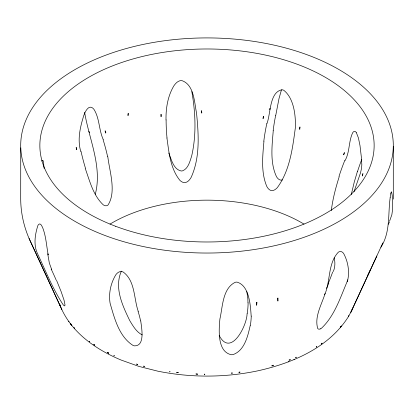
<?xml version="1.0" encoding="UTF-8"?>
<svg xmlns="http://www.w3.org/2000/svg" width="414" height="414" viewBox="0 0 414 414"><rect width="100%" height="100%" fill="white"/><g stroke="black" fill="none" stroke-linecap="round" stroke-linejoin="round"><path stroke-width="0.62" d="M20.741 147.85L20.7 198.234C20.664 213.536 24.281 228.761 30.931 242.526L61.639 309.134C72.947 333.756 96.814 349.877 121.095 360.04L138.845 366.38L157.796 371.167C190.688 377.832 224.957 377.734 257.803 370.83L258.005 370.789C292.45 363.109 328.809 347.708 348.371 316.715M166.014 119.936C165.807 108.245 167.768 96.131 173.792 85.962C175.298 83.747 177.228 81.491 179.919 80.756A4.854 3.99 -16 0 1 181.86 80.595C194.104 84.699 194.311 102.175 196.531 113.058C198.637 134.4 200.257 157.511 191.082 177.502C189.84 179.567 188.215 181.746 185.782 182.439A4.601 4.352 -27.5 0 1 184.111 182.579C182.424 182.414 180.965 181.394 179.79 180.225C170.335 168.482 168.99 152.404 166.93 138.007M251.163 316.115C250.486 305.351 249.337 285.598 237.077 282.131A4.854 3.84 -14.8 0 0 235.142 282.317C222.468 288.646 222.727 306.795 219.906 318.971C218.887 329.663 217.06 351.895 231.405 354.731A4.601 2.675 -10.5 0 0 233.248 354.534C244.715 350.384 247.908 335.775 250.279 325.249M263.951 141.169C262.662 156.083 260.81 172.152 266.751 186.331C267.553 187.827 268.582 189.312 270.114 190.124A4.601 4.005 61.5 0 0 271.62 190.58C273.871 190.787 275.812 189.224 277.271 187.702C289.888 170.542 292.584 148.228 295.368 127.672C295.808 115.449 293.924 98.253 283.781 90.283A4.854 3.607 42.7 0 0 282.037 89.755C269.343 91.991 270.813 113.684 266.963 123.496M273.25 130.633C272.05 145.79 269.84 162.386 276.464 176.633C277.22 177.875 278.187 179.065 279.522 179.707A4.575 3.995 62.1 0 0 280.718 180.074L282.446 179.961M390.174 197.654C387.851 214.478 390.547 232.202 380.901 247.246M331.298 210.628C332.716 199.062 335.707 187.749 339.221 176.659M320.483 328.835C319.629 329.285 318.423 329.378 317.745 328.566C314.288 317.191 321.3 305.139 324.793 294.452C330.615 281.008 327.753 263.511 338.259 252.271A4.833 2.707 -58.6 0 1 339.402 251.66C341.095 250.967 342.818 252.24 343.708 253.606C348.169 261.922 349.82 272.112 347.444 281.339L347.17 281.536C340.282 297.661 334.559 315.97 321.44 328.276A4.575 1.672 -46.1 0 1 320.483 328.84M247.07 313.569C247.21 325.052 230.846 357.955 219.172 335.475M275.714 115.547L278.974 98.687L281.463 89.833M351.289 194.523L354.244 182.113L357.468 171.287M390.847 193.395L390.402 195.962A10.096 1.18 -83.7 0 0 390.164 197.644M347.17 281.536L347.708 279.823M333.28 271.496C335.226 267.185 335.231 262.341 334.181 257.808M121.364 271.165C114.036 287.766 122.513 305.604 129.742 320.586C132.987 325.911 136.377 332.033 142.225 334.895M354.011 191.692L360.454 173.036L361.463 168.726L361.826 164.829L361.427 157.786L360.004 145.63L358.431 137.955L356.382 132.708M345.012 160.637C349.866 152.109 348.521 141.831 352.526 133.075C352.997 132.03 354.343 130.695 355.491 131.688A4.849 1.884 75.1 0 1 356.382 132.703M328.788 283.202L326.553 288.356M389.636 220.978L391.861 214.7L392.663 209.013L392.229 195.496L391.561 191.806L391.152 192.267A4.854 0.559 -83.7 0 0 390.847 193.338M95.298 194.275C102.465 166.671 89.093 139.352 84.616 112.329M376.859 255.997L351.181 311.607L348.443 316.493L348.924 315.747L348.671 316.239M350.787 312.404L382.852 242.894M351.046 311.902L352.852 308.006M370.271 270.135L367.394 276.055M325.171 293.526L324.457 294.613L324.793 294.452M270.244 108.577L269.152 109.094L270.099 109.306M89.207 132.604L89.543 132.444M288.372 361.857L288.672 361.732M293.966 359.59L294.292 359.461M47.77 253.735L48.231 254.926C46.471 246.004 46.104 236.58 42.777 227.964A8.29 2.955 72.4 0 0 42.425 227.126L41.436 225.299A4.854 1.728 72.4 0 0 40.546 224.3C39.408 223.301 38.135 224.755 37.793 225.806C35.045 234.526 33.472 244.539 37.291 253.197C45.499 270.42 52.495 288.46 62.969 304.476A4.595 0.776 59 0 0 63.751 305.382L64.693 305.905L65.019 304.999L64.03 300.109L61.117 291.554L56.532 280.283M68.698 321.409L69.029 321.844M71.493 325.088L71.813 325.518M88.829 131.331L89.305 132.071M61.639 309.134L61.831 309.491L29.052 238.407M59.999 305.056L60.263 305.568L59.704 304.119M51.657 269.478L49.328 263.014L47.853 254.579M168.752 153.014C171.36 159.167 173.321 169.274 181.094 170.966A4.595 4.357 -27.8 0 0 182.76 170.765C188.406 168.42 189.881 161.315 191.63 156.156C196.546 135.011 195.532 112.872 191.837 91.603M103.293 139.684C98.842 130.068 99.681 118.74 94.138 109.627C93.155 108.183 91.396 106.698 89.538 107.345A4.849 2.877 -61.5 0 0 88.27 108.038C86.04 109.886 84.911 112.686 83.851 115.294C80.259 126.798 77.211 139.394 80.72 151.317M85.212 168.369C89.755 180.939 93.119 195.372 103.221 204.801C104.261 205.515 105.591 206.053 106.853 205.66A4.601 3.353 -78.9 0 0 108.049 204.982C116.629 191.62 109.41 171.054 107.826 156.704M138.286 311.509C133.738 298.587 135.306 280.899 123.263 272.065A4.854 3.457 40.3 0 0 121.519 271.563C119.227 271.299 117.224 272.909 115.925 274.632C110.745 282.979 108.489 293.479 110.088 303.214C114.409 318.149 118.984 336.504 132.966 345.385A4.595 2.329 30 0 0 134.478 345.861C145.516 346.114 141.428 327.179 140.75 320.938M246.77 291.622L246.92 292.367M247.029 292.931L247.831 298.541L247.986 302.872M44.179 168.4C43.584 167.96 44.07 158.546 42.083 160.316A4.854 0.704 -86.2 0 0 41.824 161.17M393.295 146.271A186.3 107.562 0 0 1 112.67 238.231A186.3 107.562 0 0 1 115.035 51.936A186.3 107.562 0 0 1 393.295 146.271L393.3 199.093M51.191 269.074A199.388 41.447 54.6 0 1 56.076 279.859M138.09 311.473A199.408 102.336 24.4 0 1 140.584 320.897M251.241 316.099A199.388 109.125 -15.6 0 1 250.392 325.233M248.084 302.857A198.932 108.499 -16.2 0 1 247.22 313.548M332.69 271.946A198.937 57.38 -49.4 0 1 328.147 283.652M338.983 176.447A198.927 121.7 89 0 1 344.8 160.404M110.01 224.109A134.136 77.444 0 0 1 303.99 224.109M263.816 141.143A198.927 181.482 56.5 0 1 266.844 123.46M167.013 137.991A198.927 186.926 -44.1 0 1 166.107 119.931M85.455 168.193A198.927 135.978 -84.9 0 1 80.978 151.167M388.353 224.284A199.413 28.462 -71.3 0 1 389.512 221.806M273.168 130.617A199.388 181.27 57.5 0 1 275.636 115.527M103.127 139.782A198.86 157.009 -76.9 0 1 107.64 156.787M357.561 171.37A199.419 120.334 89.4 0 1 361.753 159.411M256.68 302.329L256.644 305.289L256.975 302.277L256.68 302.329M277.954 298.116L277.903 301.081L277.659 298.183L277.954 298.116M161.056 114.342L160.942 116.655L161.258 116.598L161.056 114.342M299.933 127.041L299.788 129.349L299.519 129.24L299.933 127.041M263.48 116.318L263.232 118.564L262.916 118.502L263.48 116.318M232.202 372.962L232.161 373.356L231.359 373.035L232.202 372.962M239.064 372.191L239.002 372.584L240.089 372.046L239.064 372.191M128.361 113.519L128.024 115.615L127.988 113.633L128.361 113.519M362.902 173.725L362.317 175.893L362.902 173.725M272.014 365.64L271.9 366.048L273.54 365.195L272.014 365.64M344.329 152.678L343.724 154.764L344.329 152.678M114.166 355.626L114.067 355.936L113.902 355.507L114.166 355.626M290.209 359.657L290.064 360.076L288.988 360.102L290.209 359.657M295.932 357.344L295.772 357.763L296.3 357.178L295.932 357.344M316.777 346.632L316.581 347.077L316.224 346.958L316.777 346.632M321.424 343.62L321.217 344.065L322.128 343.118L321.424 343.62M340.743 326.874L340.505 327.35L341.514 325.947L340.743 326.874M204.775 374.178L204.387 374.572L204.381 374.178L204.775 374.178M76.761 149.609L76.181 147.503L76.761 149.609M105.824 132.868L105.56 132.982L105.109 130.803L105.824 132.868M144.47 366.302L143.679 366.478L143.565 366.074L144.47 366.302M178.268 372.574L176.7 372.797L176.649 372.403L178.268 372.574M74.504 328.235L74.059 327.769L74.504 328.235M201.815 112.918L201.489 112.918L201.463 110.647L201.815 112.918M197.4 374.013L195.889 373.94L197.416 374.406L197.4 374.013M169.838 371.493L169.906 371.891L169.838 371.493M94.78 345.059L93.921 344.831L93.714 344.386L94.78 345.059M137.303 364.284L136.496 364.025L137.427 364.693L137.303 364.284M108.525 352.935L107.355 352.319L108.701 353.365L108.525 352.935M89.258 341.281L89.471 341.731L89.258 341.281M70.96 324.157L70.561 323.634L71.203 324.638L70.96 324.157M115.677 226.303A167.137 96.498 0 0 0 373.894 150.732A167.137 96.498 0 0 0 131.429 59.409A167.137 96.498 0 0 0 115.677 226.303"/></g></svg>
